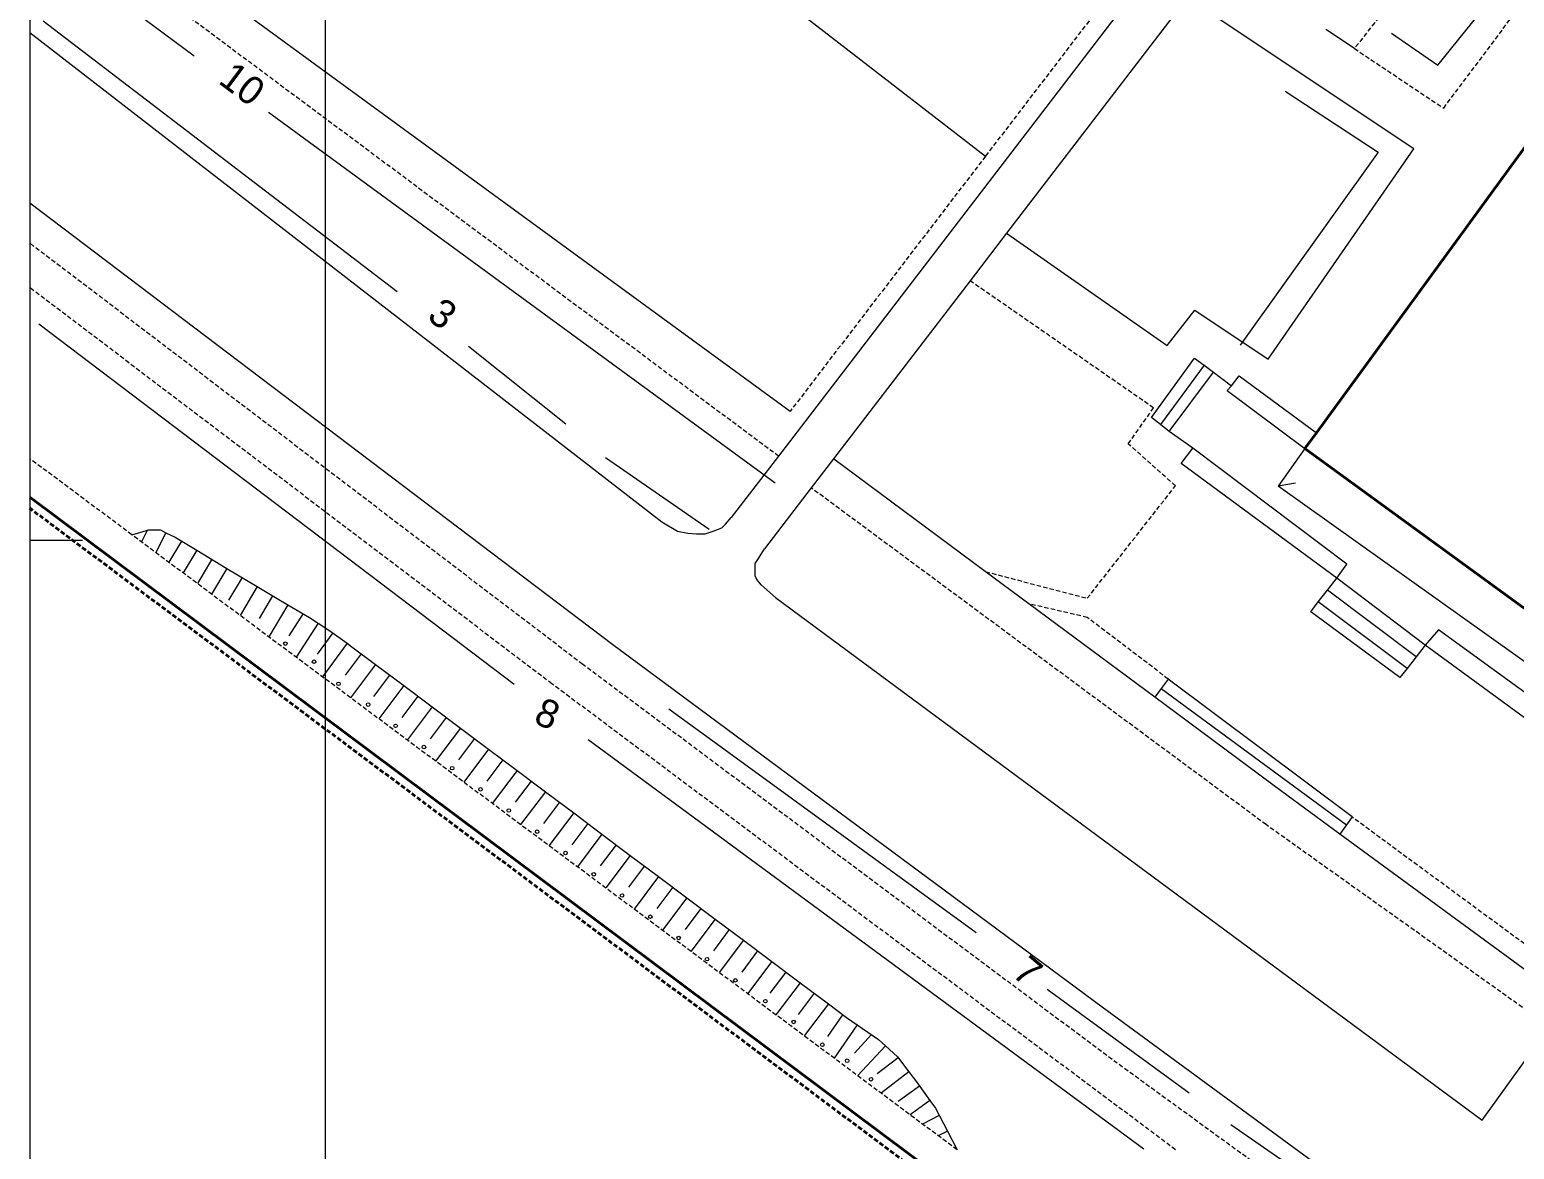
# Model space of a CAD drawing. Extents: x 1000 to 4000, y -5000 to -1000.
# Drawn here: x 1000 to 1167.8, y -2268.9 to -2142.2 of the extents above; entities that cross this region are included whole.
import ezdxf
from ezdxf.enums import TextEntityAlignment as Align

# ---------------------------------------------------------------- set-up
doc = ezdxf.new("R2010")
doc.units = 0
doc.header["$MEASUREMENT"] = 0
doc.linetypes.add('DASHED', pattern=[0.75, 0.5, -0.25])
for name, color, linetype in [('1', 7, 'CONTINUOUS'), ('24', 7, 'CONTINUOUS'), ('25', 7, 'CONTINUOUS'), ('37', 7, 'CONTINUOUS'), ('40', 7, 'CONTINUOUS'), ('42', 7, 'CONTINUOUS'), ('6', 7, 'CONTINUOUS'), ('7', 7, 'CONTINUOUS'), ('границы команд_1', 10, 'CONTINUOUS')]:
    doc.layers.add(name, color=color, linetype=linetype)
doc.styles.get("Standard").update_dxf_attribs({"font": 'txt', "height": 0.2})

msp = doc.modelspace()

# ---------------------------------------------------------------- linework, layer by layer
at = {"layer": '1', "color": 253, "linetype": 'Continuous', "lineweight": 0}
for p, q in [((1000, -2000), (1000, -3000)), ((1005.96, -2200), (1000, -2200))]:
    msp.add_line(p, q, dxfattribs=at)
at = {"layer": '24', "color": 253, "linetype": 'DASHED', "lineweight": 0}
for p, q in [((1140.25, -2114.45), (1108.04, -2156.55)), ((1084.66, -2190.49), (1000, -2127.4)), ((1159.83, -2151.12), (1175.24, -2130.54)), ((1155.73, -2136.72), (1149.74, -2144.38)), ((1149.74, -2144.38), (1159.83, -2151.12)), ((1108.04, -2156.55), (1085.95, -2185.42)), ((1062.52, -2214.03), (1000, -2166.38)), ((1059.03, -2216.22), (1000, -2171.41)), ((1127.04, -2185.02), (1106.29, -2170.64)), ((1124.18, -2189.08), (1127.04, -2185.02)), ((1129.51, -2193.83), (1124.18, -2189.08)), ((1011.55, -2199.37), (1000, -2190.75)), ((1139.75, -2232.15), (1088.33, -2194.05)), ((1119.55, -2206.55), (1129.51, -2193.83)), ((1104.82, -2268.92), (1011.55, -2199.37)), ((1108.02, -2203.53), (1119.55, -2206.55)), ((1119.55, -2208.72), (1112.93, -2207.17)), ((1128.69, -2215.68), (1119.55, -2208.72)), ((1122.94, -2259.14), (1062.52, -2214.03)), ((1129.52, -2268.91), (1059.03, -2216.22)), ((1178.01, -2252.31), (1149.47, -2231.28)), ((1171.78, -2254.99), (1139.75, -2232.15)), ((1152.05, -2280.31), (1122.94, -2259.14))]:
    msp.add_line(p, q, dxfattribs=at)
at = {"layer": '24', "color": 253, "linetype": 'Continuous', "lineweight": 0}
for p, q in [((1141.91, -2115.71), (1084.66, -2190.49)), ((1130.84, -2138.62), (1110.41, -2165.26)), ((1156.44, -2155.74), (1130.84, -2138.62)), ((1085.95, -2185.42), (1024.61, -2140.6)), ((1000, -2142.58), (1071.46, -2197.92)), ((1149.74, -2144.38), (1146.5, -2142.22)), ((1140, -2179.52), (1156.44, -2155.74)), ((1065.93, -2211.83), (1000, -2161.85)), ((1110.41, -2165.26), (1106.29, -2170.64)), ((1110.41, -2165.26), (1128.58, -2177.96)), ((1106.29, -2170.64), (1090.84, -2190.77)), ((1128.58, -2177.96), (1131.69, -2173.97)), ((1131.69, -2173.97), (1140, -2179.52)), ((1133.81, -2180.98), (1135.83, -2182.51)), ((1135.83, -2182.51), (1136.73, -2181.4)), ((1136.73, -2181.4), (1145.45, -2187.82)), ((1135.83, -2182.51), (1135.34, -2183.07)), ((1135.34, -2183.07), (1144.15, -2189.61)), ((1131.48, -2189.57), (1128.8, -2187.67)), ((1130.14, -2191.3), (1131.48, -2189.57)), ((1148.88, -2202.69), (1131.48, -2189.57)), ((1084.66, -2190.49), (1079.31, -2197.43)), ((1090.84, -2190.77), (1088.33, -2194.05)), ((1108.02, -2203.53), (1090.84, -2190.77)), ((1147.74, -2204.26), (1130.14, -2191.3)), ((1088.33, -2194.05), (1083.05, -2200.94)), ((1071.46, -2197.92), (1073.21, -2198.97)), ((1078.24, -2198.58), (1078.64, -2198.18)), ((1078.64, -2198.18), (1079.31, -2197.43)), ((1073.21, -2198.97), (1074.39, -2199.17)), ((1074.39, -2199.17), (1075.38, -2199.27)), ((1075.38, -2199.27), (1075.87, -2199.27)), ((1075.87, -2199.27), (1076.37, -2199.27)), ((1076.37, -2199.27), (1077.26, -2198.97)), ((1077.26, -2198.97), (1078.24, -2198.58)), ((1082.39, -2202.04), (1083.05, -2200.94)), ((1082, -2202.63), (1082.39, -2202.04)), ((1082, -2203.42), (1082, -2202.63)), ((1147.74, -2204.26), (1148.88, -2202.69)), ((1082, -2204.02), (1082, -2203.42)), ((1082.2, -2204.41), (1082, -2204.02)), ((1082.69, -2205.01), (1082.2, -2204.41)), ((1084.29, -2206.46), (1082.69, -2205.01)), ((1112.93, -2207.17), (1108.02, -2203.53)), ((1084.29, -2206.46), (1164.18, -2265.55)), ((1127.19, -2217.75), (1112.93, -2207.17)), ((1159.24, -2210.11), (1157.73, -2211.87)), ((1183.89, -2228.03), (1159.24, -2210.11)), ((1121.23, -2252.8), (1065.93, -2211.83)), ((1182.27, -2229.83), (1157.73, -2211.87)), ((1173.73, -2252.02), (1148.1, -2233.22)), ((1154.67, -2277.33), (1121.23, -2252.8)), ((1164.18, -2265.55), (1171.78, -2254.99))]:
    msp.add_line(p, q, dxfattribs=at)
at = {"layer": '25', "color": 253, "linetype": 'Continuous', "lineweight": 0}
for p, q in [((1126.81, -2186.1), (1131.68, -2179.41)), ((1131.68, -2179.41), (1132.74, -2180.2)), ((1132.74, -2180.2), (1127.82, -2186.9)), ((1128.8, -2187.67), (1133.81, -2180.98)), ((1132.74, -2180.2), (1133.81, -2180.98)), ((1127.82, -2186.9), (1126.81, -2186.1)), ((1128.8, -2187.67), (1127.82, -2186.9)), ((1146.68, -2205.65), (1147.74, -2204.26)), ((1157.73, -2211.87), (1147.74, -2204.26)), ((1145.66, -2206.96), (1146.68, -2205.65)), ((1156.71, -2213.17), (1146.68, -2205.65)), ((1144.81, -2208.07), (1145.66, -2206.96)), ((1154.87, -2215.52), (1144.81, -2208.07)), ((1155.69, -2214.48), (1145.66, -2206.96)), ((1156.71, -2213.17), (1155.69, -2214.48)), ((1157.73, -2211.87), (1156.71, -2213.17)), ((1155.69, -2214.48), (1154.87, -2215.52)), ((1127.91, -2216.76), (1127.19, -2217.75)), ((1128.69, -2215.68), (1127.91, -2216.76)), ((1127.91, -2216.76), (1148.83, -2232.18)), ((1149.47, -2231.28), (1128.69, -2215.68)), ((1141.54, -2228.41), (1127.19, -2217.75)), ((1148.1, -2233.22), (1141.54, -2228.41)), ((1149.47, -2231.28), (1148.83, -2232.18)), ((1148.83, -2232.18), (1148.1, -2233.22))]:
    msp.add_line(p, q, dxfattribs=at)
at = {"layer": '37', "color": 253, "linetype": 'Continuous', "lineweight": 0}
for p, q in [((1011.55, -2199.37), (1013.46, -2198.82)), ((1013.32, -2198.82), (1012.64, -2200.18)), ((1013.46, -2198.82), (1014.78, -2198.82)), ((1015.4, -2199.13), (1014.27, -2201.39)), ((1014.78, -2198.82), (1015.4, -2199.13)), ((1015.4, -2199.13), (1016.43, -2199.65)), ((1016.43, -2199.65), (1018.88, -2201.11)), ((1017.16, -2200.09), (1015.72, -2202.48)), ((1018.88, -2201.11), (1017.33, -2203.68)), ((1018.88, -2201.11), (1022.3, -2203.17)), ((1020.59, -2202.14), (1018.95, -2204.88)), ((1022.3, -2203.17), (1020.56, -2206.09)), ((1022.3, -2203.17), (1025.73, -2205.23)), ((1024.02, -2204.2), (1022.48, -2206.77)), ((1025.73, -2205.23), (1023.78, -2208.49)), ((1025.73, -2205.23), (1027.98, -2206.58)), ((1027.45, -2206.26), (1025.92, -2208.85)), ((1027.98, -2206.58), (1029.17, -2207.28)), ((1029.17, -2207.28), (1027.02, -2210.91)), ((1029.17, -2207.28), (1031.62, -2208.73)), ((1030.91, -2208.27), (1029.28, -2210.8)), ((1032.59, -2209.36), (1030.11, -2213.21)), ((1031.62, -2208.73), (1032.59, -2209.36)), ((1032.59, -2209.36), (1033.93, -2210.22)), ((1034.26, -2210.46), (1032.48, -2212.88)), ((1035.87, -2211.64), (1033.09, -2215.43)), ((1033.93, -2210.22), (1035.87, -2211.64)), ((1035.87, -2211.64), (1036.41, -2212.04)), ((1037.47, -2212.84), (1035.67, -2215.24)), ((1036.41, -2212.04), (1039.07, -2214.03)), ((1039.07, -2214.03), (1036.26, -2217.8)), ((1039.07, -2214.03), (1042.28, -2216.43)), ((1040.67, -2215.23), (1038.88, -2217.64)), ((1042.28, -2216.43), (1039.47, -2220.19)), ((1042.28, -2216.43), (1045.48, -2218.83)), ((1043.88, -2217.63), (1042.08, -2220.03)), ((1045.48, -2218.83), (1042.67, -2222.58)), ((1047.08, -2220.03), (1045.28, -2222.43)), ((1045.48, -2218.83), (1048.68, -2221.22)), ((1048.68, -2221.22), (1045.88, -2224.97)), ((1048.68, -2221.22), (1051.88, -2223.62)), ((1050.28, -2222.42), (1048.48, -2224.82)), ((1051.88, -2223.62), (1049.09, -2227.36)), ((1053.48, -2224.82), (1051.69, -2227.22)), ((1051.88, -2223.62), (1055.09, -2226.02)), ((1055.09, -2226.02), (1052.29, -2229.75)), ((1055.09, -2226.02), (1058.02, -2228.21)), ((1056.69, -2227.22), (1054.89, -2229.61)), ((1058.29, -2228.42), (1055.49, -2232.14)), ((1058.02, -2228.21), (1058.29, -2228.42)), ((1058.29, -2228.42), (1061.49, -2230.82)), ((1059.89, -2229.62), (1058.09, -2232.02)), ((1061.49, -2230.82), (1058.7, -2234.53)), ((1061.49, -2230.82), (1064.69, -2233.22)), ((1063.09, -2232.02), (1061.29, -2234.42)), ((1064.69, -2233.22), (1061.91, -2236.92)), ((1064.69, -2233.22), (1067.89, -2235.62)), ((1066.29, -2234.42), (1064.48, -2236.82)), ((1067.89, -2235.62), (1065.11, -2239.31)), ((1069.48, -2236.82), (1067.68, -2239.22)), ((1067.89, -2235.62), (1071.09, -2238.02)), ((1071.09, -2238.02), (1068.32, -2241.7)), ((1071.09, -2238.02), (1074.28, -2240.42)), ((1072.68, -2239.22), (1070.88, -2241.62)), ((1074.28, -2240.42), (1071.53, -2244.1)), ((1075.88, -2241.62), (1074.08, -2244.02)), ((1074.28, -2240.42), (1077.48, -2242.82)), ((1077.48, -2242.82), (1074.73, -2246.49)), ((1077.48, -2242.82), (1080.68, -2245.22)), ((1079.08, -2244.02), (1077.28, -2246.42)), ((1080.68, -2245.22), (1077.94, -2248.88)), ((1080.68, -2245.22), (1083.88, -2247.62)), ((1082.28, -2246.42), (1080.48, -2248.82)), ((1083.88, -2247.62), (1081.15, -2251.27)), ((1083.88, -2247.62), (1087.08, -2250.02)), ((1085.48, -2248.82), (1083.68, -2251.22)), ((1087.08, -2250.02), (1084.35, -2253.66)), ((1087.08, -2250.02), (1090.28, -2252.43)), ((1088.68, -2251.22), (1086.88, -2253.62)), ((1090.28, -2252.43), (1087.56, -2256.05)), ((1091.87, -2253.65), (1090.17, -2256.12)), ((1090.28, -2252.43), (1092.32, -2253.96)), ((1093.52, -2254.77), (1090.93, -2258.57)), ((1092.32, -2253.96), (1093.52, -2254.77)), ((1093.52, -2254.77), (1095.95, -2256.44)), ((1095.16, -2255.89), (1093.22, -2257.99)), ((1095.95, -2256.44), (1096.73, -2257.15)), ((1096.73, -2257.15), (1093.59, -2260.55)), ((1098.18, -2258.52), (1095.79, -2260.34)), ((1096.73, -2257.15), (1098.1, -2258.42)), ((1098.1, -2258.42), (1099.39, -2260.11)), ((1099.39, -2260.11), (1096.23, -2262.52)), ((1099.39, -2260.11), (1100.25, -2261.23)), ((1100.59, -2261.71), (1098.16, -2263.46)), ((1100.25, -2261.23), (1101.76, -2263.33)), ((1101.76, -2263.33), (1099.51, -2264.96)), ((1101.76, -2263.33), (1102.4, -2264.21)), ((1102.82, -2265.03), (1100.91, -2266.01)), ((1102.4, -2264.21), (1103.73, -2266.8)), ((1103.73, -2266.8), (1102.69, -2267.34)), ((1103.73, -2266.8), (1104.82, -2268.92))]:
    msp.add_line(p, q, dxfattribs=at)
for centre in [(1028.89, -2211.68), (1032.13, -2213.72), (1034.9, -2216.23), (1038.26, -2218.57), (1041.36, -2220.97), (1044.56, -2223.37), (1047.76, -2225.76), (1050.96, -2228.16), (1054.16, -2230.55), (1057.36, -2232.95), (1060.56, -2235.36), (1063.76, -2237.76), (1066.96, -2240.16), (1070.16, -2242.56), (1073.36, -2244.96), (1076.56, -2247.36), (1079.76, -2249.76), (1083.16, -2252.11), (1086.36, -2254.46), (1089.6, -2257.04), (1092.4, -2258.85), (1095.1, -2260.94)]:
    msp.add_circle(centre, 0.2, dxfattribs=at)
at = {"layer": '40', "color": 253, "linetype": 'Continuous', "lineweight": 0}
for p, q in [((1028.19, -2094.8), (1108.04, -2156.55)), ((1159.18, -2146.26), (1171.85, -2130.46)), ((1001.75, -2132.66), (1018.61, -2145.21)), ((1001.52, -2141.25), (1041.53, -2171.86)), ((1153.93, -2142.63), (1159.18, -2146.26)), ((1141.91, -2149.21), (1152.41, -2156.11)), ((1027, -2151.59), (1084.27, -2193.49)), ((1152.41, -2156.11), (1136.84, -2177.91)), ((1001.03, -2175.51), (1054.75, -2216.27)), ((1049.59, -2178.04), (1060.6, -2186.82)), ((1065.1, -2190.64), (1076.79, -2198.75)), ((1072.23, -2219.07), (1106.98, -2244.33)), ((1063.13, -2222.51), (1125.94, -2268.82)), ((1115, -2250.76), (1131.08, -2262.49)), ((1135.77, -2266.06), (1147.83, -2274.4))]:
    msp.add_line(p, q, dxfattribs=at)
at = {"layer": '6', "color": 253, "linetype": 'Continuous', "lineweight": 40}
for p, q in [((1145.45, -2187.82), (1177.36, -2144.04)), ((1144.15, -2189.61), (1145.45, -2187.82)), ((1173.8, -2211.23), (1144.15, -2189.61)), ((1102.66, -2271.81), (1000, -2195.11))]:
    msp.add_line(p, q, dxfattribs=at)
at = {"layer": '6', "color": 253, "linetype": 'DASHED', "lineweight": 40}
msp.add_line((1101.27, -2272.02), (1000, -2196.36), dxfattribs=at)
at = {"layer": '7', "color": 253, "linetype": 'Continuous', "lineweight": 0}
for p in [(1144.15, -2189.61), (1143.09, -2193.54), (1171.01, -2215.16)]:
    msp.add_line(p, (1141.11, -2193.87), dxfattribs=at)
at = {"layer": 'границы команд_1', "color": 251, "lineweight": 0}
msp.add_lwpolyline([(1033.44, -1863.26), (3102.46, -1863.26), (3102.46, -4710.9), (1033.44, -4710.9)], close=True, dxfattribs=at)

# ---------------------------------------------------------------- texts
at = {"layer": '42', "color": 253, "linetype": 'Continuous', "lineweight": 0}
for s, rotation, p in [('10', 323.1102, (1024.05, -2148.36)), ('3', 323.3177, (1046.7, -2174.35)), ('8', 337.1513, (1058.54, -2219.59)), ('7', 319.8698, (1112.84, -2248.71))]:
    msp.add_text(s, height=3.2, rotation=rotation, dxfattribs=at).set_placement(p, align=Align.MIDDLE)

doc.saveas('drawing.dxf')
